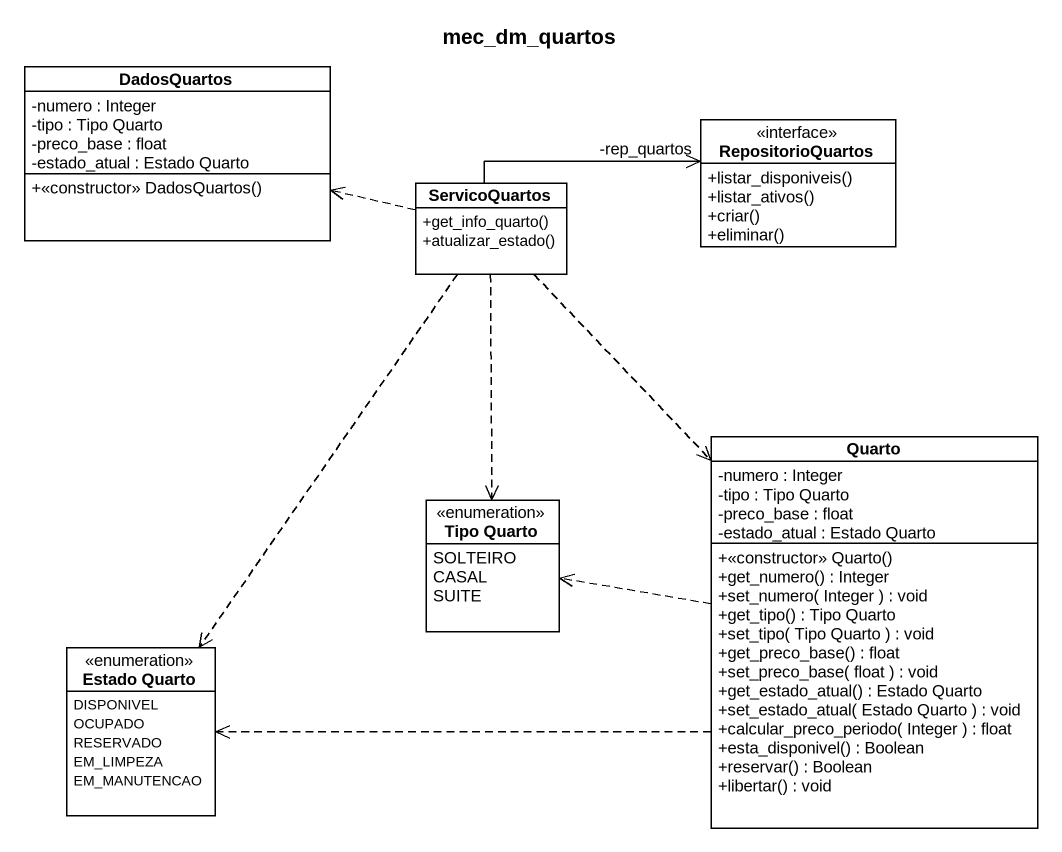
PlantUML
@startuml
title mec_dm_quartos
hide circle
hide empty members
skinparam classAttributeIconSize 0
class DadosQuartos {
  -numero : Integer
  -tipo : Tipo Quarto
  -preco_base : float
  -estado_atual : Estado Quarto
  +<<constructor>> DadosQuartos()
}
interface RepositorioQuartos {
  +listar_disponiveis()
  +listar_ativos()
  +criar()
  +eliminar()
}
class ServicoQuartos {
  +get_info_quarto()
  +atualizar_estado()
}
enum "Tipo Quarto" as Tipo_Quarto {
  SOLTEIRO
  CASAL
  SUITE
}
class Quarto {
  -numero : Integer
  -tipo : Tipo Quarto
  -preco_base : float
  -estado_atual : Estado Quarto
  +<<constructor>> Quarto()
  +get_numero() : Integer
  +set_numero( Integer ) : void
  +get_tipo() : Tipo Quarto
  +set_tipo( Tipo Quarto ) : void
  +get_preco_base() : float
  +set_preco_base( float ) : void
  +get_estado_atual() : Estado Quarto
  +set_estado_atual( Estado Quarto ) : void
  +calcular_preco_periodo( Integer ) : float
  +esta_disponivel() : Boolean
  +reservar() : Boolean
  +libertar() : void
}
enum "Estado Quarto" as Estado_Quarto {
  DISPONIVEL
  OCUPADO
  RESERVADO
  EM_LIMPEZA
  EM_MANUTENCAO
}
ServicoQuartos .left.> DadosQuartos
ServicoQuartos -right-> "-rep_quartos" RepositorioQuartos
ServicoQuartos ..> Tipo_Quarto
ServicoQuartos ..> Quarto
ServicoQuartos ..> Estado_Quarto
Quarto .left.> Tipo_Quarto
Quarto .left.> Estado_Quarto
@enduml
